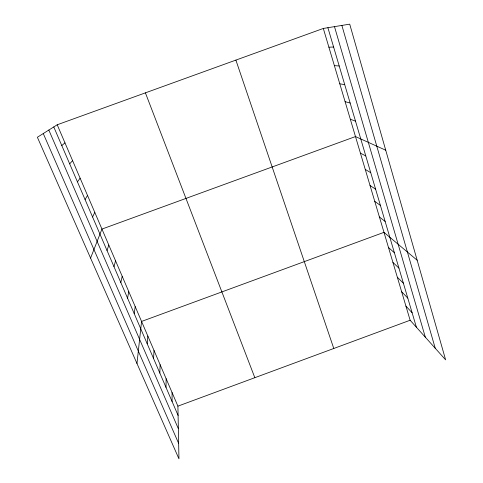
<?xml version="1.0" encoding="UTF-8"?>
<svg xmlns="http://www.w3.org/2000/svg" width="483" height="483" viewBox="0 0 483 483"><rect width="100%" height="100%" fill="white"/><g stroke="black" fill="none" stroke-linecap="round" stroke-linejoin="round"><path stroke-width="0.72" d="M166.007 387.402L166.134 378.702M159.831 373.075L160.121 364.689M153.57 358.537L154.023 350.477M147.212 343.787L147.84 336.059M136.973 363.488L141.567 321.436L383.979 232.347L417.167 260.234M134.214 313.63L135.204 306.602M127.572 298.21L128.75 291.551M120.828 282.555L122.199 276.276M113.976 266.664L115.546 260.778M107.027 250.532L108.802 245.05M90.575 258.097L101.949 229.081L355.482 136.562L385.736 150.213M92.573 216.994L94.783 212.375M85.068 199.57L87.508 195.41M77.431 181.856L80.112 178.173M69.673 163.852L72.601 160.658M61.788 145.552L64.963 142.859M57.211 124.777L37.372 137.257L178.958 458.85L177.907 406.149L57.211 124.777L323.314 28.449L349.716 24.15L445.628 359.853L410.133 320.241L323.314 28.449M177.907 406.149L410.133 320.241M328.893 47.189L333.602 47.008M334.381 65.634L339.211 65.996M339.778 83.782L344.735 84.676M345.097 101.653L350.163 103.06M350.332 119.241L355.506 121.142M360.409 153.117L365.794 155.955M365.263 169.43L370.739 172.703M370.044 185.502L375.617 189.203M374.76 201.345L380.417 205.456M379.403 216.958L385.15 221.468M388.495 247.513L394.406 252.79M392.945 262.474L398.934 268.113M397.328 277.218L403.396 283.213M401.657 291.762L407.791 298.096M405.925 306.101L412.126 312.773M43.265 133.543L178.65 443.424M48.819 130.054L178.354 428.705M53.77 126.938L178.094 415.446M145.407 92.851L254.831 377.694M235.885 60.097L333.789 348.485M327.897 27.7L416.4 327.239M334.484 26.631L425.336 337.206M341.873 25.424L435.243 348.267M172.063 392.522L172.093 401.524"/></g></svg>
